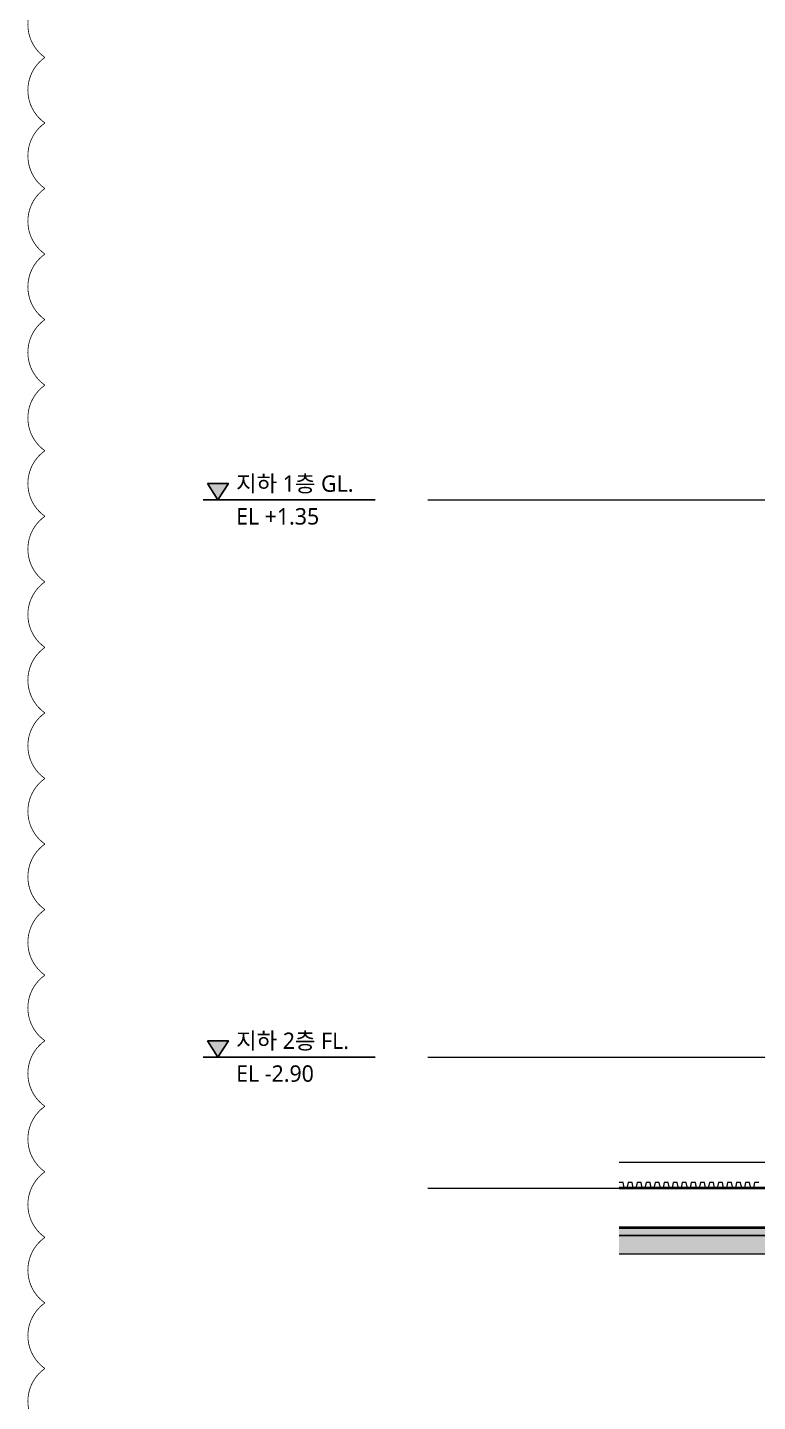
# Model space of a CAD drawing. Header units: inches. Extents: x 158004 to 351834, y 1422 to 34314.
# Drawn here: x 229190 to 234762, y 7031 to 17512 of the extents above; entities that cross this region are included whole.
import ezdxf

# ---------------------------------------------------------------- set-up
doc = ezdxf.new("R2010")
doc.units = ezdxf.units.IN
doc.header["$LTSCALE"] = 2
doc.header["$MEASUREMENT"] = 0
doc.linetypes.add('CEN', pattern=[62, 60, -1, 0, -1])
for name, color, linetype, lineweight in [('A-AXIS-LINE', 1, 'CEN', 15), ('A-CONC-LIN1', 2, 'CONTINUOUS', 40), ('A-SECT-LIN3', 255, 'CONTINUOUS', 18), ('A-XXXX-DRBD', 9, 'CONTINUOUS', 20), ('A-XXXX-FIN2', 6, 'CONTINUOUS', 20), ('A-XXXX-HATC', 8, 'CONTINUOUS', 18), ('REV-202205', 20, 'CONTINUOUS', 25)]:
    doc.layers.add(name, color=color, linetype=linetype, lineweight=lineweight)
doc.layers.add('SYMB', color=7, linetype='CONTINUOUS')
doc.layers.add('TEXT', color=4, linetype='CONTINUOUS')
doc.styles.add('돋움체', font='')
doc.styles.add('맑은고딕', font='malgun.ttf')
doc.styles.get('돋움체').set_extended_font_data('DotumChe')

# ---------------------------------------------------------------- blocks, each defined once
blk = doc.blocks.new('입단면LEVEL1')
at = {"layer": 'SYMB', "linetype": 'ByBlock'}
blk.add_line((0, 0), (26.26, 0), dxfattribs=at)
blk.add_lwpolyline([(0.64, 2.5), (2.24, 0), (3.84, 2.5)], close=True, dxfattribs=at)
blk.add_solid([(0.64, 2.5), (3.84, 2.5), (2.24, 0)], dxfattribs=at)
at = {"layer": 'TEXT', "style": '돋움체'}
for tag, p in [('층레벨', (5.03, 1.28)), ('LEVEL', (5.85, -2.99))]:
    blk.add_attdef(tag, p, '', height=2.5, dxfattribs=at)

msp = doc.modelspace()

# ---------------------------------------------------------------- hatches: boundary and pattern name
at = {"layer": 'A-XXXX-HATC'}
h = msp.add_hatch(dxfattribs=at)
h.set_pattern_fill('DOTS', color=256, scale=10)
h.set_pattern_definition([(0, (11742.727, -14592.091), (7.9375, 15.875), [0, -15.875])])
h.paths.add_polyline_path([(233705.2, 8357.9), (233705.2, 8297.9), (243755.2, 8297.9), (243755.2, 8357.9)])
h = msp.add_hatch(dxfattribs=at)
h.set_pattern_fill('돌01', color=256, scale=200)
h.set_pattern_definition([(0, (11782.73, -14592.1), (200, 200), [60, -140]), (0, (11902.73, -14572.1), (200, 200), [50, -150]), (0, (11892.73, -14562.1), (200, 200), [40, -160]), (0, (11832.73, -14512.1), (200, 200), [30, -30, 40, -100]), (0, (11832.73, -14502.1), (200, 200), [40, -10, 50, -100]), (0, (11742.73, -14462.1), (200, 200), [50, -150]), (0, (11932.73, -14452.1), (200, 200), [50, -150]), (90, (11742.73, -14552.1), (-200, 200), [30, -170]), (90, (11772.73, -14402.1), (-200, 200), [20, -180]), (90, (11782.73, -14592.1), (-200, 200), [30, -170]), (90, (11802.73, -14412.1), (-200, 200), [10, -190]), (90, (11812.73, -14492.1), (-200, 200), [30, -170]), (90, (11832.73, -14562.1), (-200, 200), [50, -150]), (90, (11852.73, -14422.1), (-200, 200), [30, -170]), (90, (11872.73, -14502.1), (-200, 200), [40, -160]), (90, (11882.73, -14502.1), (-200, 200), [40, -160]), (90, (11902.73, -14592.1), (-200, 200), [20, -180]), (90, (11932.73, -14562.1), (-200, 200), [50, -150]), (45, (11762.73, -14572.09), (0, 200), [84.8528, -197.98991]), (45, (11782.73, -14562.09), (0, 200), [42.4264, -240.41631]), (45, (11872.73, -14452.09), (0, 200), [56.56854, -226.27417]), (45, (11872.73, -14442.09), (0, 200), [42.4264, -240.41631]), (135, (11802.73, -14462.09), (-200, 2e-14), [14.1422, -268.70051]), (135, (11762.73, -14572.09), (-200, 2e-14), [28.2842, -254.55851]), (135, (11822.73, -14512.09), (-200, 2e-14), [28.2842, -254.55851]), (135, (11872.73, -14462.09), (-200, 2e-14), [28.2842, -254.55851]), (135, (11932.73, -14422.09), (-200, 2e-14), [42.4264, -240.41631]), (135, (11932.73, -14432.09), (-200, 2e-14), [28.2842, -254.55851]), (135, (11922.73, -14412.09), (-200, 2e-14), [28.2842, -254.55851]), (135, (11862.73, -14592.09), (-200, 2e-14), [42.4264, -240.41631]), (26.56505, (11922.73, -14472.09), (200, 8e-08), [22.36, -424.8536]), (26.56505, (11872.73, -14522.09), (200, 8e-08), [22.36, -424.8536]), (26.56505, (11802.73, -14462.09), (200, 8e-08), [44.72, -402.4936]), (26.56505, (11812.73, -14412.09), (200, 8e-08), [44.72, -402.4936]), (26.56505, (11812.73, -14462.09), (200, 8e-08), [44.72, -402.4936]), (26.56505, (11932.73, -14422.09), (200, 8e-08), [44.72, -402.4936]), (26.56505, (11742.73, -14522.09), (200, 8e-08), [67.082, -380.1316]), (26.56505, (11742.73, -14512.09), (200, 8e-08), [67.082, -380.1316]), (26.56505, (11742.73, -14432.09), (200, 8e-08), [67.082, -380.1316]), (63.43495, (11842.73, -14442.09), (1e-08, 200), [22.36, -424.8536]), (63.43495, (11932.73, -14452.09), (1e-08, 200), [22.36, -268.333595, 44.72, -111.8]), (63.43495, (11912.73, -14472.09), (1e-08, 200), [44.72, -402.4936]), (63.43495, (11792.73, -14452.09), (1e-08, 200), [44.72, -402.4936]), (63.43495, (11782.73, -14452.09), (1e-08, 200), [44.72, -402.4936]), (63.43495, (11852.73, -14432.09), (1e-08, 200), [67.082, -380.1316]), (116.56505, (11802.73, -14482.09), (-8e-08, 200), [22.36, -424.8536]), (116.56505, (11932.73, -14502.09), (-8e-08, 200), [22.36, -424.8536]), (116.56505, (11892.73, -14562.09), (-8e-08, 200), [44.72, -402.4936]), (116.56505, (11882.73, -14552.09), (-8e-08, 200), [44.72, -402.4936]), (116.56505, (11902.73, -14412.09), (-8e-08, 200), [44.72, -402.4936]), (116.56505, (11742.73, -14512.09), (-8e-08, 200), [44.72, -402.4936]), (116.56505, (11842.73, -14592.09), (-8e-08, 200), [67.082, -380.1316]), (153.43495, (11912.73, -14472.09), (-200, 1e-08), [44.72, -402.4936]), (153.43495, (11922.73, -14482.09), (-200, 1e-08), [44.72, -402.4936]), (153.43495, (11772.73, -14582.09), (-200, 1e-08), [22.36, -424.8536]), (153.43495, (11832.73, -14502.09), (-200, 1e-08), [22.36, -424.8536]), (153.43495, (11872.73, -14442.09), (-200, 1e-08), [22.36, -424.8536])])
h.paths.add_polyline_path([(233705.2, 8297.9), (233705.2, 8157.9), (243755.2, 8157.9), (243755.2, 8297.9)])

# ---------------------------------------------------------------- linework, layer by layer
at = {"layer": 'A-AXIS-LINE', "ltscale": 1000}
for p, q in [((232244.6, 13907.9), (244205.2, 13907.9)), ((232244.6, 9657.9), (244205.2, 9657.9)), ((232244.6, 8657.9), (244205.2, 8657.9))]:
    msp.add_line(p, q, dxfattribs=at)
at = {"layer": 'A-CONC-LIN1'}
msp.add_line((233705.2, 8357.9), (243755.2, 8357.9), dxfattribs=at)
msp.add_lwpolyline([(243055.2, 14927.9), (243055.2, 8657.9), (233705.2, 8657.9)], dxfattribs=at)
at = {"layer": 'A-SECT-LIN3'}
msp.add_lwpolyline([(233705.2, 8297.9), (243755.2, 8297.9), (243755.2, 8357.9), (233705.2, 8357.9)], dxfattribs=at)
at = {"layer": 'A-XXXX-DRBD'}
msp.add_lwpolyline([(234771.2, 8702.9), (234740.2, 8702.9), (234731.4, 8657.9), (234710.9, 8657.9), (234702.2, 8702.9), (234671.1, 8702.9), (234662.4, 8657.9), (234641.9, 8657.9), (234633.1, 8702.9), (234602.1, 8702.9), (234593.3, 8657.9), (234572.9, 8657.9), (234564.1, 8702.9), (234533.1, 8702.9), (234524.3, 8657.9), (234503.8, 8657.9), (234495.1, 8702.9), (234464, 8702.9), (234455.3, 8657.9), (234434.8, 8657.9), (234426, 8702.9), (234395, 8702.9), (234386.2, 8657.9), (234365.8, 8657.9), (234357, 8702.9), (234326, 8702.9), (234317.2, 8657.9), (234296.7, 8657.9), (234288, 8702.9), (234256.9, 8702.9), (234248.2, 8657.9), (234227.7, 8657.9), (234218.9, 8702.9), (234187.9, 8702.9), (234179.1, 8657.9), (234158.7, 8657.9), (234149.9, 8702.9), (234118.9, 8702.9), (234110.1, 8657.9), (234089.6, 8657.9), (234080.9, 8702.9), (234049.8, 8702.9), (234041.1, 8657.9), (234020.6, 8657.9), (234011.8, 8702.9), (233980.8, 8702.9), (233972, 8657.9), (233951.6, 8657.9), (233942.8, 8702.9), (233911.8, 8702.9), (233903, 8657.9), (233882.5, 8657.9), (233873.8, 8702.9), (233842.7, 8702.9), (233834, 8657.9), (233813.5, 8657.9), (233804.7, 8702.9), (233773.7, 8702.9), (233764.9, 8657.9), (233744.5, 8657.9), (233735.7, 8702.9), (233705.2, 8702.9)], dxfattribs=at)
at = {"layer": 'A-XXXX-FIN2'}
msp.add_lwpolyline([(233705.2, 8857.9), (235505.2, 8857.9), (235505.2, 8807.9), (235605.2, 8807.9), (235605.2, 9007.9), (243055.2, 9007.9)], dxfattribs=at)
at = {"layer": 'A-XXXX-HATC'}
msp.add_lwpolyline([(233705.2, 8157.9), (243755.2, 8157.9), (243755.2, 8297.9), (233705.2, 8297.9)], dxfattribs=at)
at = {"layer": 'REV-202205', "const_width": 6}
msp.add_lwpolyline([(229323.1, 17783.2, 0.5205671), (229323.1, 17283.2, 0.5205671), (229323.1, 16783.2, 0.5205671), (229323.1, 16283.2, 0.5205671), (229323.1, 15783.2, 0.5205671), (229323.1, 15283.2, 0.5205671), (229323.1, 14783.2, 0.5205671), (229323.1, 14283.2, 0.5205671), (229323.1, 13783.2, 0.5205671), (229323.1, 13283.2, 0.5205671), (229323.1, 12783.2, 0.5205671), (229323.1, 12283.2, 0.5205671), (229323.1, 11783.2, 0.5205671), (229323.1, 11283.2, 0.5205671), (229323.1, 10783.2, 0.5205671), (229323.1, 10283.2, 0.5205671), (229323.1, 9783.2, 0.5205671), (229323.1, 9283.2, 0.5205671), (229323.1, 8783.2, 0.5205671), (229323.1, 8283.2, 0.5205671), (229323.1, 7783.2, 0.5205671), (229323.1, 7283.2, 0.5205671), (229323.1, 6783.2, 0.5205671)], format="xyb", dxfattribs=at)

# ---------------------------------------------------------------- block references
at = {"layer": 'TEXT'}
ref = msp.add_blockref('입단면LEVEL1', (230531.7, 13907.9), dxfattribs=dict(at, xscale=50.00000000000028, yscale=50.00000000000028, zscale=50.00000000000028))
ref.add_attrib('층레벨', ' 지하 1층 GL.', (230740, 13970.4, 0), dxfattribs={"height": 125, "style": '맑은고딕'})
ref.add_attrib('LEVEL', ' EL +1.35', (230740, 13720.4, 0), dxfattribs={"height": 125, "style": '맑은고딕'})
ref = msp.add_blockref('입단면LEVEL1', (230531.7, 9657.9), dxfattribs=dict(at, xscale=50.00000000000028, yscale=50.00000000000028, zscale=50.00000000000028))
ref.add_attrib('층레벨', ' 지하 2층 FL.', (230740, 9720.4, 0), dxfattribs={"height": 125, "style": '맑은고딕'})
ref.add_attrib('LEVEL', ' EL -2.90', (230740, 9470.4, 0), dxfattribs={"height": 125, "style": '맑은고딕'})

doc.saveas('drawing.dxf')
